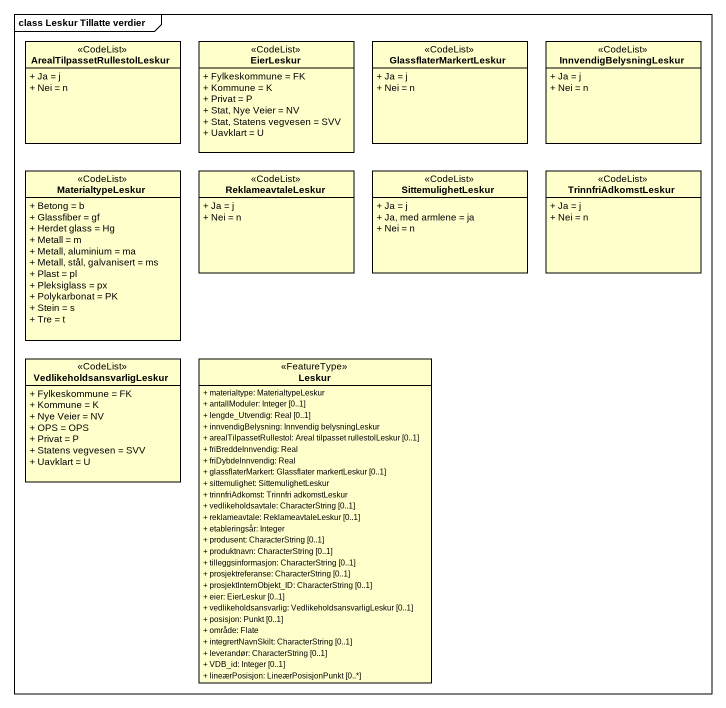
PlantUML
@startuml
mainframe class Leskur Tillatte verdier
hide circle
hide empty members
skinparam classAttributeIconSize 0
class "ArealTilpassetRullestolLeskur" as ArealTilpassetRullestolLesku <<CodeList>> {
  + Ja = j
  + Nei = n
}
class EierLeskur <<CodeList>> {
  + Fylkeskommune = FK
  + Kommune = K
  + Privat = P
  + Stat, Nye Veier = NV
  + Stat, Statens vegvesen = SVV
  + Uavklart = U
}
class GlassflaterMarkertLeskur <<CodeList>> {
  + Ja = j
  + Nei = n
}
class InnvendigBelysningLeskur <<CodeList>> {
  + Ja = j
  + Nei = n
}
class MaterialtypeLeskur <<CodeList>> {
  + Betong = b
  + Glassfiber = gf
  + Herdet glass = Hg
  + Metall = m
  + Metall, aluminium = ma
  + Metall, stål, galvanisert = ms
  + Plast = pl
  + Pleksiglass = px
  + Polykarbonat = PK
  + Stein = s
  + Tre = t
}
class ReklameavtaleLeskur <<CodeList>> {
  + Ja = j
  + Nei = n
}
class SittemulighetLeskur <<CodeList>> {
  + Ja = j
  + Ja, med armlene = ja
  + Nei = n
}
class TrinnfriAdkomstLeskur <<CodeList>> {
  + Ja = j
  + Nei = n
}
class VedlikeholdsansvarligLeskur <<CodeList>> {
  + Fylkeskommune = FK
  + Kommune = K
  + Nye Veier = NV
  + OPS = OPS
  + Privat = P
  + Statens vegvesen = SVV
  + Uavklart = U
}
class Leskur <<FeatureType>> {
  + materialtype: MaterialtypeLeskur
  + antallModuler: Integer [0..1]
  + lengde_Utvendig: Real [0..1]
  + innvendigBelysning: Innvendig belysningLeskur
  + arealTilpassetRullestol: Areal tilpasset rullestolLeskur [0..1]
  + friBreddeInnvendig: Real
  + friDybdeInnvendig: Real
  + glassflaterMarkert: Glassflater markertLeskur [0..1]
  + sittemulighet: SittemulighetLeskur
  + trinnfriAdkomst: Trinnfri adkomstLeskur
  + vedlikeholdsavtale: CharacterString [0..1]
  + reklameavtale: ReklameavtaleLeskur [0..1]
  + etableringsår: Integer
  + produsent: CharacterString [0..1]
  + produktnavn: CharacterString [0..1]
  + tilleggsinformasjon: CharacterString [0..1]
  + prosjektreferanse: CharacterString [0..1]
  + prosjektInternObjekt_ID: CharacterString [0..1]
  + eier: EierLeskur [0..1]
  + vedlikeholdsansvarlig: VedlikeholdsansvarligLeskur [0..1]
  + posisjon: Punkt [0..1]
  + område: Flate
  + integrertNavnSkilt: CharacterString [0..1]
  + leverandør: CharacterString [0..1]
  + VDB_id: Integer [0..1]
  + lineærPosisjon: LineærPosisjonPunkt [0..*]
}
@enduml
